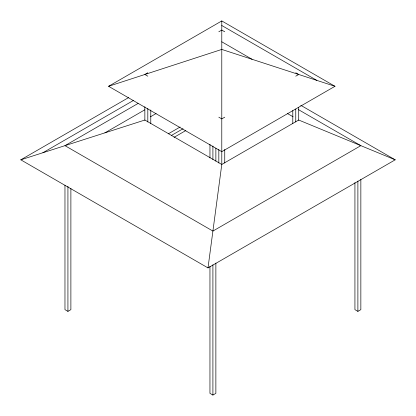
<?xml version="1.0" encoding="UTF-8"?>
<svg xmlns="http://www.w3.org/2000/svg" width="416" height="416" viewBox="0 0 416 416"><rect width="100%" height="100%" fill="white"/><g stroke="black" fill="none" stroke-linecap="round" stroke-linejoin="round"><path stroke-width="0.62" d="M208 267.904L221.785 164.45L298.714 120.032L395.2 159.822L208 267.904L20.8 159.822L128.736 97.51M108.581 86.294L221.785 20.935L334.989 86.294L221.785 151.653L108.581 86.294L221.785 49.426L334.989 86.294M147.815 72.769L144.856 74.48L147.815 76.185M218.826 31.772L221.785 30.066L224.744 31.772M42.884 152.74L133.416 100.469M138.096 103.438L64.969 145.657L212.909 231.072L360.849 145.657L298.386 109.595M104.91 132.844L144.825 109.803M150.472 116.792L156.083 113.547M168.293 133.832L180.081 127.031M171.252 135.543L183.04 128.736M174.054 137.337L185.843 130.53M224.744 117.187L221.785 118.893L218.826 117.187M295.755 76.185L298.714 74.48L295.755 72.769M64.969 185.198L64.969 309.65L67.928 311.36L70.886 309.65L70.886 188.438M209.95 266.308L209.95 393.354L212.909 395.065L215.868 393.354L215.868 263.068M354.931 182.603L354.931 309.65L357.89 311.36L360.849 309.65L360.849 179.364M20.8 159.822L144.856 120.032L221.785 164.45M221.785 25.501L316.852 80.387M221.785 41.803L252.075 59.29M300.758 105.3L395.2 159.822M287.482 113.547L293.098 116.792M357.89 181.074L357.89 311.36M298.714 107.375L298.714 120.276M295.755 109.08L295.755 121.982M292.796 110.599L292.796 123.5M224.744 149.438L224.744 162.984M221.785 20.935L221.785 164.689M218.826 149.438L218.826 162.984M215.868 148.164L215.868 161.127M212.909 145.985L212.909 159.593M212.909 264.779L212.909 395.065M209.95 144.274L209.95 157.888M150.774 109.954L150.774 123.5M147.815 108.436L147.815 121.982M144.856 106.73L144.856 120.276M67.928 186.259L67.928 311.36"/></g></svg>
